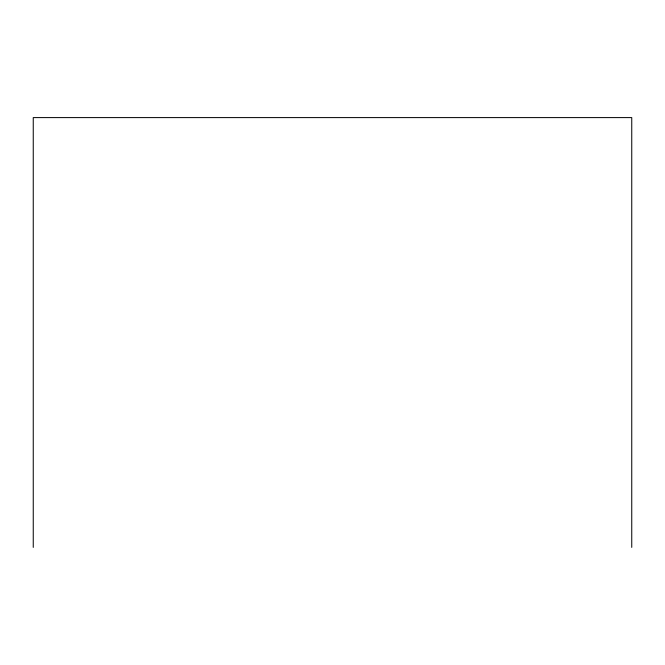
<?xml version="1.0" encoding="UTF-8"?>
<svg xmlns="http://www.w3.org/2000/svg" width="665" height="665" viewBox="0 0 665 665"><rect width="100%" height="100%" fill="white"/><g stroke="black" fill="none" stroke-linecap="round" stroke-linejoin="round"><path stroke-width="1" d="M631.75 547.403L631.75 117.597L33.25 117.597L33.25 547.403"/></g></svg>
